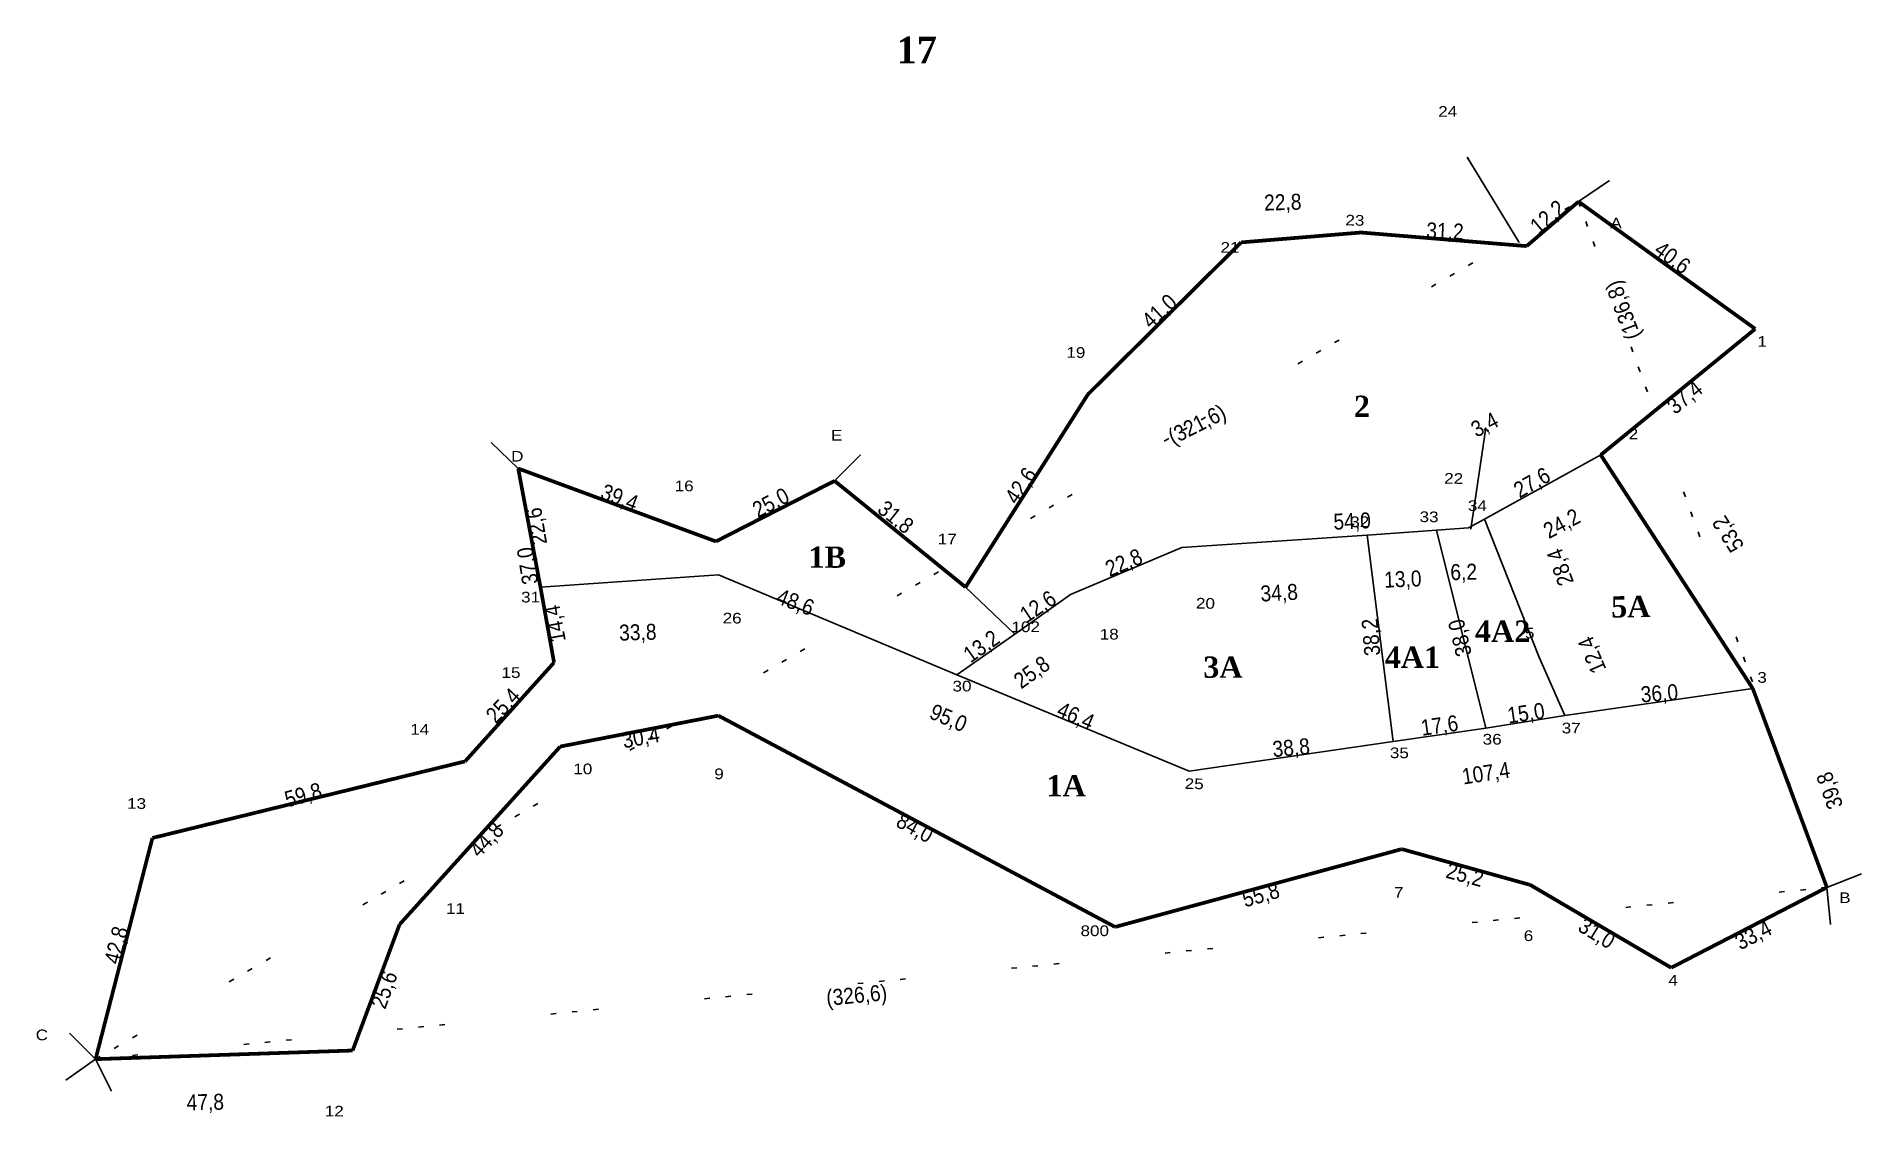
# Model space of a CAD drawing. Header units: metres. Extents: x 117 to 460, y 302 to 721.
# Drawn here: x 116.6 to 459.6, y 302.3 to 505.3 of the extents above; entities outside this region: 1.
import ezdxf
from ezdxf.enums import TextEntityAlignment as Align

# ---------------------------------------------------------------- set-up
doc = ezdxf.new("R2010")
doc.units = ezdxf.units.M
doc.linetypes.add('CHAINLINE', pattern=[29, -10, 1, -3, 1, -3, 1, -10])
doc.layers.add('BOUNDARY', color=1, linetype='Continuous', lineweight=100)
for name, color, linetype in [('BOUNDARY_DIMENSIONS', 220, 'Continuous'), ('CHAIN_LINES', 251, 'CHAINLINE'), ('CHAINLINE_DIMENSIONS', 251, 'Continuous'), ('DIMENSIONS', 200, 'Continuous'), ('SEPARATION_LINE', 7, 'Continuous'), ('STONES', 7, 'Continuous'), ('SUBDIVISION', 130, 'Continuous'), ('SUBDIVISION_LINES', 3, 'Continuous'), ('SURVEY_NUMBER', 1, 'Continuous')]:
    doc.layers.add(name, color=color, linetype=linetype)
doc.styles.add('TIMES_NEW_ROMAN', font='timesbd.ttf')

msp = doc.modelspace()

# ---------------------------------------------------------------- linework, layer by layer
at = {"layer": 'BOUNDARY', "const_width": 0.7}
for points in [[(396.682146, 465.892497), (406.436625, 474.25347899999997)], [(406.436625, 474.25347899999997), (439.6483035, 450.3317805)], [(314.2335735, 438.022557), (343.0325115, 466.5892455)], [(343.0325115, 466.5892455), (365.560713, 468.4472415)], [(365.560713, 468.4472415), (396.682146, 465.892497)], [(439.6483035, 450.3317805), (410.617116, 426.6423315)], [(291.240873, 401.791635), (314.2335735, 438.022557)], [(410.617116, 426.6423315), (439.1838045, 382.74717599999997)], [(211.347045, 401.791635), (207.166554, 424.087587)], [(207.166554, 424.087587), (244.326474, 410.3848665)], [(244.326474, 410.3848665), (266.622426, 421.765092)], [(266.622426, 421.765092), (291.240873, 401.791635)], [(213.9017895, 387.6244155), (211.347045, 401.791635)], [(197.1798255, 369.04445549999997), (213.9017895, 387.6244155)], [(439.1838045, 382.74717599999997), (453.1187745, 345.3550065)], [(244.790973, 377.63768699999997), (215.063037, 371.8314495)], [(319.3430625, 337.9230225), (244.790973, 377.63768699999997)], [(215.063037, 371.8314495), (184.870602, 338.3875215)], [(138.420702, 354.6449865), (197.1798255, 369.04445549999997)], [(127.737225, 313.072326), (138.420702, 354.6449865)], [(373.2249465, 352.554741), (319.3430625, 337.9230225)], [(397.3788945, 345.8195055), (373.2249465, 352.554741)], [(423.8553375, 330.258789), (397.3788945, 345.8195055)], [(453.1187745, 345.3550065), (423.8553375, 330.258789)], [(184.870602, 338.3875215), (176.045121, 314.6980725)], [(176.045121, 314.6980725), (127.737225, 313.072326)]]:
    msp.add_lwpolyline(points, dxfattribs=at)
at = {"layer": 'CHAIN_LINES', "linetype": 'CHAINLINE'}
for points in [[(127.737225, 313.072326), (406.436625, 474.25347899999997)], [(406.436625, 474.25347899999997), (453.1187745, 345.3550065)], [(453.1187745, 345.3550065), (127.737225, 313.072326)]]:
    msp.add_lwpolyline(points, dxfattribs=at)
at = {"layer": 'SEPARATION_LINE'}
for points in [[(406.436625, 474.25347899999997), (412.2428625, 478.2017205)], [(207.166554, 424.087587), (202.057065, 428.9648265)], [(266.622426, 421.765092), (271.4996655, 426.6423315)], [(453.1187745, 345.3550065), (459.6217605, 347.90975099999997)], [(453.1187745, 345.3550065), (453.815523, 338.3875215)], [(127.737225, 313.072326), (122.8599855, 317.9495655)], [(127.737225, 313.072326), (122.163237, 309.1240845)], [(127.737225, 313.072326), (130.7564685, 307.033839)]]:
    msp.add_lwpolyline(points, dxfattribs=at)
at = {"layer": 'SUBDIVISION_LINES'}
for points in [[(395.288649, 466.5892455), (385.53417, 482.614461)], [(385.53417, 482.614461), (385.7664195, 482.149962)], [(385.7664195, 482.3822115), (385.53417, 482.614461)], [(385.7664195, 482.149962), (385.7664195, 482.3822115)], [(386.2309185, 412.7073615), (389.0179125, 431.7518205)], [(389.0179125, 431.7518205), (388.785663, 431.2873215)], [(388.785663, 431.2873215), (389.0179125, 431.2873215)], [(389.0179125, 431.2873215), (389.0179125, 431.7518205)], [(388.785663, 414.5653575), (410.617116, 426.6423315)], [(366.7219605, 411.546114), (379.7279325, 412.47511199999997)], [(379.7279325, 412.47511199999997), (385.7664195, 412.939611)], [(389.0179125, 375.315192), (379.7279325, 412.47511199999997)], [(385.7664195, 412.939611), (388.785663, 414.5653575)], [(399.004641, 388.785663), (388.785663, 414.5653575)], [(310.9820805, 400.398138), (331.88453549999997, 409.223619)], [(331.88453549999997, 409.223619), (366.7219605, 411.546114)], [(371.5992, 372.7604475), (366.7219605, 411.546114)], [(244.790973, 404.11413), (211.347045, 401.791635)], [(289.6151265, 385.3019205), (244.790973, 404.11413)], [(300.530853, 392.966154), (291.240873, 401.791635)], [(310.9820805, 400.398138), (300.530853, 392.966154)], [(300.530853, 392.966154), (289.6151265, 385.3019205)], [(403.8818805, 377.63768699999997), (399.004641, 388.785663)], [(289.6151265, 385.3019205), (333.2780325, 367.1864595)], [(403.8818805, 377.63768699999997), (439.1838045, 382.74717599999997)], [(389.0179125, 375.315192), (403.8818805, 377.63768699999997)], [(371.5992, 372.7604475), (389.0179125, 375.315192)], [(333.2780325, 367.1864595), (371.5992, 372.7604475)]]:
    msp.add_lwpolyline(points, dxfattribs=at)

# ---------------------------------------------------------------- texts
at = {"layer": 'BOUNDARY_DIMENSIONS', "width": 0.9}
for s, rotation, p in [('12,6', -41.51672853100233, (298.5416354654846, 717.887825675354)), ('22,8', 1.6180945327374552, (350.85467295895387, 474.1582629421692)), ('12,2', 40.23635830927382, (400.6501338106384, 471.3968129850769)), ('31,2', -2.371842189789219, (381.3478670923462, 468.72826849813845)), ('40,6', -36.634113875967415, (424.1119686613769, 463.75347400186155)), ('41,0', 42.633752008544214, (327.6436573619385, 453.69011337313844)), ('37,4', 38.76551990445877, (426.39033568936156, 437.49767086193845)), ('42,6', 56.103833436636094, (301.6142918143616, 420.8848714981384)), ('39,4', -20.854458039578347, (226.22959692910766, 418.66572922668456)), ('25,0', 27.574563959694384, (254.63022079943846, 417.6995633684692)), ('31,8', -38.55046529615772, (278.1315482714539, 414.9834179403076)), ('53,2', 122.17121712854457, (434.52836724160767, 411.7609561278076)), ('37,0', 99.21102654081666, (208.90610757463074, 405.79328934887695)), ('25,4', 46.02303018866783, (204.31569280503845, 379.56419263339234)), ('30,4', 10.3416452944789, (230.21499211193847, 373.5837680083923)), ('39,8', 109.44003482817618, (453.6332133796692, 363.5459514225769)), ('59,8', 15.524110996754256, (166.75746576306153, 362.76094697854614)), ('44,8', 46.49433359126653, (201.1826422304077, 354.34190260354615)), ('84,0', -28.523118606312032, (281.73953801678465, 356.58542653637693)), ('25,2', -15.05121999259098, (385.10217515670774, 347.76227029943846)), ('55,8', 16.007404296099843, (346.72179707556154, 343.98821592443846)), ('31,0', -31.48746936421399, (409.8855244048462, 336.7675727322693)), ('42,8', 75.7740361012482, (131.6006977005615, 334.50895201492307)), ('33,4', 27.095552493751804, (439.2848324654846, 336.43779658676146)), ('25,6', 70.08359400619092, (181.95122408395386, 326.12591311660765)), ('47,8', 1.1997362381213785, (148.35517294496154, 305.0086301641846))]:
    msp.add_text(s, height=3, rotation=rotation, dxfattribs=at).set_placement(p, align=Align.MIDDLE_CENTER)
at = {"layer": 'CHAINLINE_DIMENSIONS', "width": 0.9}
for s, rotation, p in [('(136,8)', 110.55604521958347, (414.76392628637694, 453.83061978451536)), ('(321,6)', 26.56505117707799, (334.71914461660765, 432.4079281725769)), ('(326,6)', 5.440332031005506, (270.76109961566164, 325.1295678647461))]:
    msp.add_text(s, height=3, rotation=rotation, dxfattribs=at).set_placement(p, align=Align.MIDDLE_CENTER)
at = {"layer": 'DIMENSIONS', "width": 0.9}
for s, rotation, p in [('3,4', 27.164985057331943, (388.7868253815308, 432.3428915083923)), ('27,6', 29.521361834581647, (397.67616648880005, 421.47130715579226)), ('22,6', 99.46232220802563, (210.55043091604614, 413.2241109673462)), ('54,0', 2.317062385871327, (363.88618900186157, 414.2285928899231)), ('24,2', 27.89727103094763, (403.2745503255615, 413.7733929421692)), ('22,8', 22.912828396771655, (320.9711337630615, 406.4343002369385)), ('28,4', 110.18580300946485, (402.986563213623, 405.52853569216916)), ('13,0', 2.2906100426385296, (373.4130680279846, 403.3186641221924)), ('6,2', 1.3118877825041106, (384.8548430475769, 404.66107303637693)), ('34,8', 3.0483749402982996, (350.17883315112306, 400.7581218899231)), ('14,4', 100.23480276342322, (214.02720621455384, 394.9019445102539)), ('48,6', -20.788245689030315, (259.27173783023073, 398.9930313600769)), ('12,6', 33.5110187978408, (304.8483774421692, 398.1847934608154)), ('33,8', 1.645977497564048, (229.64133556343077, 393.32730027145385)), ('38,2', 94.76364169072617, (367.41754661846926, 392.3785701361999)), ('38,0', 103.46520809481171, (384.140673, 392.2438614570923)), ('13,2', 35.095816787026116, (294.20089174346924, 390.70751910726926)), ('12,4', 113.4046895510323, (408.95768878637693, 389.0202372630615)), ('25,8', 35.83765295427829, (303.66969421920777, 385.81983234887696)), ('36,0', 4.112228844718457, (421.6292209393616, 381.8634683535461)), ('95,0', -23.002596593357847, (288.047442375, 377.22892561193845)), ('46,4', -23.45902408146156, (311.95636885354617, 377.62491497854614)), ('17,6', 8.017093073655328, (380.3143681576538, 375.8203318274231)), ('15,0', 8.130102354155978, (396.5602235177307, 378.14747635354615)), ('38,8', 4.986333771235495, (352.4281548162231, 371.64216559048464)), ('107,4', 8.546960007344211, (389.02604917071534, 366.84505953918455))]:
    msp.add_text(s, height=3, rotation=rotation, dxfattribs=at).set_placement(p, align=Align.MIDDLE_CENTER)
at = {"layer": 'STONES', "width": 1.2}
for s, p in [('24', (381.8553316828308, 491.2007182108154)), ('21', (340.94690135073853, 465.6532732108154)), ('1', (440.95354455596924, 447.98953918936155)), ('E', (267.0091304897461, 430.33857718936156)), ('2', (416.75895572854614, 430.5835987108154)), ('D', (206.98888681809999, 426.39033568936156)), ('16', (238.35302366418458, 420.8163476893616)), ('34', (387.43164444589235, 417.10035568936155)), ('31', (209.4960162014923, 399.91389268936155)), ('5', (397.2650945130615, 393.16588516790773)), ('15', (205.81486020895386, 385.73390116790773)), ('3', (440.93263586380004, 384.8176751893616)), ('14', (188.65742839645387, 375.0631961893616)), ('36', (390.21284071362305, 373.20520018936156)), ('35', (372.77089475839233, 370.6504556893616)), ('10', (219.3050775195923, 367.6312121893616)), ('9', (244.9105848945923, 366.70221418936154)), ('7', (372.65245942071533, 344.40626218936154)), ('B', (456.50265141604615, 343.4157288451538)), ('11', (195.36015265205384, 341.3870186893616)), ('800', (315.5225695653076, 337.20652768936156)), ('4', (424.2071988945923, 327.91654768936155))]:
    msp.add_text(s, height=2, dxfattribs=at).set_placement(p, align=Align.MIDDLE_CENTER)
for s, rotation, p in [('23', -1.5343414997007685, (364.4145622845154, 470.74999018936154)), ('A', -0.6095065766751959, (413.5028132024231, 470.2239558451538)), ('19', -0.5509039792185729, (311.969140875, 445.89929368936157)), ('22', -0.9710219310791666, (382.9771007369385, 422.22261671081543)), ('32', 0.5305013166738103, (365.3284635, 414.0811121893616)), ('33', -0.5208563745019584, (378.3518570475769, 415.01011018936157)), ('17', -0.5405101871306665, (287.8012584720154, 410.82961918936155)), ('20', -0.9963478965049255, (336.3251448059692, 398.75264518936154)), ('26', -0.5070290609147755, (247.3770734505615, 395.96565118936155)), ('102', 0.35586983062187844, (302.54677695895384, 394.33990468936156)), ('18', 0.5562522270806725, (318.24220213806154, 392.9464076893616)), ('30', 0.48969559312922417, (290.57431806903077, 383.1919286893616)), ('37', -0.5305013166738103, (405.05590002145385, 375.29544568936154)), ('25', -1.548157698977968, (334.2151529953308, 364.8442181893616)), ('13', -0.5509039792185729, (135.45022891044616, 361.12822618936156)), ('9', -180, (397.0479417975769, 336.2775296893616)), ('C', -0.8550973962667232, (117.63437175, 317.6337095820923)), ('12', -0.5256346064576132, (172.59273445056152, 303.31087271081543))]:
    msp.add_text(s, height=2, rotation=rotation, dxfattribs=at).set_placement(p, align=Align.MIDDLE_CENTER)
at = {"layer": 'SUBDIVISION', "style": 'TIMES_NEW_ROMAN'}
for s, p in [('2', (365.73373774346925, 435.7801812733154)), ('1B', (265.25679780596926, 407.4306596641846)), ('4A2', (392.17068812219236, 393.5107722733154)), ('3A', (339.60566899346924, 386.7616023703308)), ('4A1', (375.223448911377, 388.6184501641846)), ('1A', (310.1436632070923, 364.4645021641846))]:
    msp.add_text(s, height=4, dxfattribs=at).set_placement(p, align=Align.MIDDLE_CENTER)
msp.add_text('5A', height=4, rotation=0.8680514497455425, dxfattribs=at).set_placement((416.24800399346924, 398.12674526119997), align=Align.MIDDLE_CENTER)
at = {"layer": 'SURVEY_NUMBER', "style": 'TIMES_NEW_ROMAN'}
msp.add_text('17', height=5, dxfattribs=at).set_placement((282.0710754538193, 502.7493331035461), align=Align.MIDDLE_CENTER)

doc.saveas('drawing.dxf')
